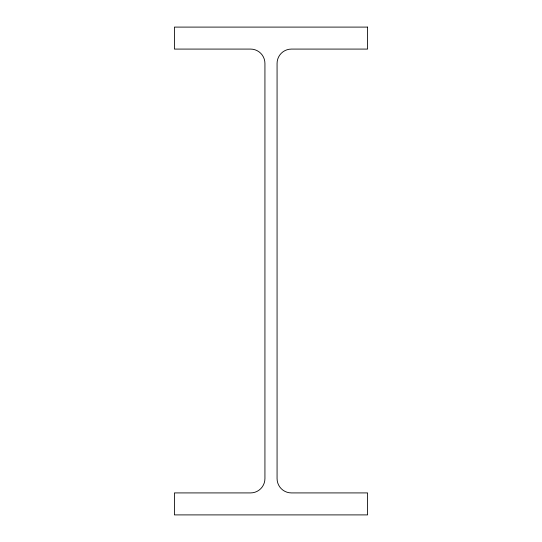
<?xml version="1.0" encoding="UTF-8"?>
<svg xmlns="http://www.w3.org/2000/svg" width="542" height="542" viewBox="0 0 542 542"><rect width="100%" height="100%" fill="white"/><g stroke="black" fill="none" stroke-linecap="round" stroke-linejoin="round"><path stroke-width="0.81" d="M367.591 27.1L174.409 27.1L174.409 49.085L250.594 49.085A14.336 14.336 0 0 1 264.93 63.421L264.93 478.579A14.336 14.336 0 0 1 250.594 492.915L174.409 492.915L174.409 514.9L367.591 514.9L367.591 492.915L291.406 492.915A14.336 14.336 0 0 1 277.07 478.579L277.07 63.421A14.336 14.336 0 0 1 291.406 49.085L367.591 49.085L367.591 27.1"/></g></svg>
